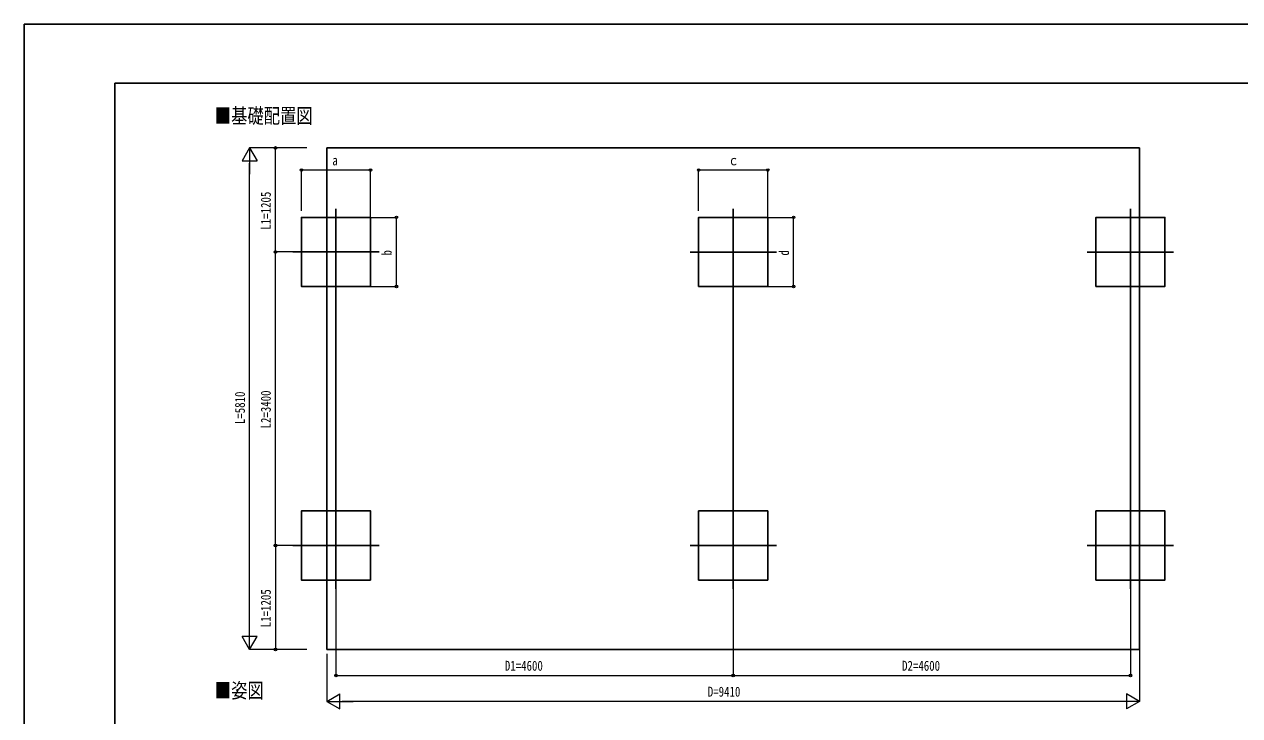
# Model space of a CAD drawing. Units: millimetres, scale not verified. Extents: x -14718 to 14718, y -10396 to 10396.
# Drawn here: x -14718 to -643, y 2389 to 10396 of the extents above; entities that cross this region are included whole.
import ezdxf
from ezdxf.enums import TextEntityAlignment as Align

# ---------------------------------------------------------------- set-up
doc = ezdxf.new("R2010")
doc.units = ezdxf.units.MM
doc.header["$LTSCALE"] = 50
for name, color, linetype in [('0-2_USER1', 3, 'Continuous'), ('0-3_YKK_12', 2, 'Continuous'), ('0-4_YKK_A1', 4, 'Continuous'), ('0-6_YKK_ZWAK', 7, 'Continuous')]:
    doc.layers.add(name, color=color, linetype=linetype)
doc.layers.add('0-5_YKK_D', color=6, linetype='Continuous', lineweight=18)
doc.styles.add('ＭＳ ゴシック', font='')
doc.styles.get('ＭＳ ゴシック').set_extended_font_data('MS Gothic')

msp = doc.modelspace()

# ---------------------------------------------------------------- linework, layer by layer
at = {"layer": '0-3_YKK_12'}
for p, q in [((-11108.43, 3859.56), (-11108.43, 8259.56)), ((-6508.43, 3859.56), (-6508.43, 8259.56)), ((-1908.43, 3859.56), (-1908.43, 8259.56)), ((-11608.43, 7759.61), (-10608.43, 7759.61)), ((-6008.43, 7758.78), (-7008.43, 7758.78)), ((-1408.43, 7758.78), (-2408.43, 7758.78)), ((-11608.43, 4359.61), (-10608.43, 4359.61)), ((-6008.43, 4359.61), (-7008.43, 4359.61)), ((-1408.43, 4359.61), (-2408.43, 4359.61))]:
    msp.add_line(p, q, dxfattribs=at)
at = {"layer": '0-4_YKK_A1'}
for p, q in [((-11213.43, 3154.61), (-11213.43, 8964.61)), ((-11213.43, 8964.61), (-1803.43, 8964.61)), ((-1803.43, 8964.61), (-1803.43, 3154.61)), ((-11213.43, 3154.61), (-1803.43, 3154.61))]:
    msp.add_line(p, q, dxfattribs=at)
for points in [[(-10708.43, 7359.61), (-10708.43, 8159.61), (-11508.43, 8159.61), (-11508.43, 7359.61)], [(-6908.43, 7359.61), (-6908.43, 8159.61), (-6108.43, 8159.61), (-6108.43, 7359.61)], [(-2308.43, 7359.61), (-2308.43, 8159.61), (-1508.43, 8159.61), (-1508.43, 7359.61)], [(-10708.43, 3959.61), (-10708.43, 4759.61), (-11508.43, 4759.61), (-11508.43, 3959.61)], [(-6908.43, 3959.61), (-6908.43, 4759.61), (-6108.43, 4759.61), (-6108.43, 3959.61)], [(-2308.43, 3959.61), (-2308.43, 4759.61), (-1508.43, 4759.61), (-1508.43, 3959.61)]]:
    msp.add_lwpolyline(points, close=True, dxfattribs=at)
at = {"layer": '0-5_YKK_D'}
for p, q in [((-12108.43, 8964.61), (-12195.93, 8813.05)), ((-11445.19, 8964.61), (-12109.43, 8964.61)), ((-12108.43, 8964.61), (-12020.93, 8813.05)), ((-12108.43, 8964.61), (-12108.43, 8661.5)), ((-11445.19, 8964.61), (-11809.43, 8964.61)), ((-11808.43, 7759.61), (-11808.43, 8964.61)), ((-12195.93, 8813.05), (-12020.93, 8813.05)), ((-12108.43, 3329.61), (-12108.43, 8789.61)), ((-11508.43, 8234.73), (-11508.43, 8709.11)), ((-10708.43, 8708.11), (-11508.43, 8708.11)), ((-10708.43, 8160.36), (-10708.43, 8709.11)), ((-6908.43, 8234.73), (-6908.43, 8709.11)), ((-6108.43, 8708.11), (-6908.43, 8708.11)), ((-6108.43, 8160.36), (-6108.43, 8709.11)), ((-10707.43, 8160.36), (-10407.43, 8160.36)), ((-10408.43, 7359.36), (-10408.43, 8160.36)), ((-6107.43, 8160.36), (-5807.43, 8160.36)), ((-5808.43, 7359.36), (-5808.43, 8160.36)), ((-11609.43, 7759.61), (-11809.43, 7759.61)), ((-11609.43, 7759.61), (-11809.43, 7759.61)), ((-11808.43, 4359.61), (-11808.43, 7759.61)), ((-10707.43, 7359.36), (-10407.43, 7359.36)), ((-6107.43, 7359.36), (-5807.43, 7359.36)), ((-11609.43, 4359.61), (-11809.43, 4359.61)), ((-11609.43, 4359.61), (-11809.43, 4359.61)), ((-11808.43, 4359.61), (-11808.43, 3154.61)), ((-11108.43, 3858.56), (-11108.43, 2853.61)), ((-6508.43, 3858.56), (-6508.43, 2853.61)), ((-6508.43, 3858.56), (-6508.43, 2853.61)), ((-1908.43, 3858.56), (-1908.43, 2853.61)), ((-12108.43, 3154.61), (-12108.43, 3457.72)), ((-12108.43, 3154.61), (-12195.93, 3306.16)), ((-12020.93, 3306.16), (-12195.93, 3306.16)), ((-12108.43, 3154.61), (-12020.93, 3306.16)), ((-11445.19, 3154.61), (-12109.43, 3154.61)), ((-11446.19, 3154.61), (-11809.43, 3154.61)), ((-11213.43, 3104.61), (-11213.43, 2553.61)), ((-1803.43, 3153.61), (-1803.43, 2553.61)), ((-11108.43, 2854.61), (-6508.43, 2854.61)), ((-6508.43, 2854.61), (-1908.43, 2854.61)), ((-11213.43, 2554.61), (-11061.88, 2642.11)), ((-11213.43, 2554.61), (-11061.88, 2467.11)), ((-11213.43, 2554.61), (-10910.32, 2554.61)), ((-11061.88, 2467.11), (-11061.88, 2642.11)), ((-1978.43, 2554.61), (-11038.43, 2554.61)), ((-1803.43, 2554.61), (-2106.54, 2554.61)), ((-1803.43, 2554.61), (-1954.99, 2642.11)), ((-1954.99, 2642.11), (-1954.99, 2467.11)), ((-1803.43, 2554.61), (-1954.99, 2467.11))]:
    msp.add_line(p, q, dxfattribs=at)
for centre in [(-11808.43, 8964.61), (-11508.43, 8708.11), (-10708.43, 8708.11), (-6908.43, 8708.11), (-6108.43, 8708.11), (-10408.43, 8160.36), (-5808.43, 8160.36), (-11808.43, 7759.61), (-11808.43, 7759.61), (-10408.43, 7359.36), (-5808.43, 7359.36), (-11808.43, 4359.61), (-11808.43, 4359.61), (-11808.43, 3154.61), (-11108.43, 2854.61), (-6508.43, 2854.61), (-6508.43, 2854.61), (-1908.43, 2854.61)]:
    msp.add_circle(centre, 14.88, dxfattribs=at)
at = {"layer": '0-6_YKK_ZWAK'}
for p in [(13632.57, 9713.7), (-13667.43, -8836.3)]:
    msp.add_line(p, (-13667.43, 9713.7), dxfattribs=at)
msp.add_lwpolyline([(-14717.5, -10393.8), (14717.5, -10393.8), (14717.5, 10396.2), (-14717.5, 10396.2)], close=True, dxfattribs=at)

# ---------------------------------------------------------------- texts
at = {"layer": '0-2_USER1', "style": 'ＭＳ ゴシック', "width": 0.8}
for s, p in [('■基礎配置図', (-12511.71, 9197.9)), ('■姿図', (-12511.71, 2541.9))]:
    msp.add_text(s, height=173.2, dxfattribs=at).set_placement(p, align=Align.BOTTOM_LEFT)
at = {"layer": '0-5_YKK_D', "style": 'ＭＳ ゴシック', "width": 0.8}
for s, p in [('a', (-11150.43, 8728.11)), ('ｃ', (-6567.23, 8728.11)), ('D1=4600', (-9152.83, 2874.61)), ('D2=4600', (-4552.83, 2874.61)), ('D=9410', (-6802.43, 2574.61))]:
    msp.add_text(s, height=115.5, dxfattribs=at).set_placement(p, align=Align.BOTTOM_LEFT)
for s, p in [('L1=1205', (-11828.43, 8017.71)), ('b', (-10428.43, 7717.86)), ('d', (-5828.43, 7717.86)), ('L=5810', (-12128.43, 5765.61)), ('L2=3400', (-11828.43, 5715.21)), ('L1=1205', (-11828.43, 3412.71))]:
    msp.add_text(s, height=115.5, rotation=90, dxfattribs=at).set_placement(p, align=Align.BOTTOM_LEFT)

doc.saveas('drawing.dxf')
